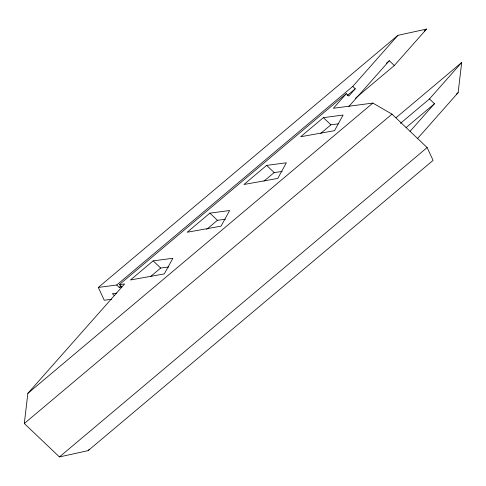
<?xml version="1.0" encoding="UTF-8"?>
<svg xmlns="http://www.w3.org/2000/svg" width="486" height="486" viewBox="0 0 486 486"><rect width="100%" height="100%" fill="white"/><g stroke="black" fill="none" stroke-linecap="round" stroke-linejoin="round"><path stroke-width="0.73" d="M116.707 285.009L352.757 86.399L355.266 88.786L348.814 96.076L346.305 93.689L333.408 108.275L372.865 103.068L391.989 114.137L427.127 147.562L433.099 160.368L88.106 450.644L59.438 456.937L24.3 423.513L27.872 393.344L124.598 283.97L119.337 284.662L121.846 287.05L119.216 287.396L116.707 285.009L98.294 287.439L104.265 300.245L111.573 299.279M417.504 138.589L458.128 92.656L461.7 62.487L396.078 117.697M352.757 86.399L397.894 35.357L426.562 29.063L394.322 65.519L355.43 98.245M348.918 106.416L389.304 60.744L394.322 65.519M88.106 450.644L89.108 449.514M400.434 123.365L429.46 98.944L461.7 62.487M410.044 131.348L434.478 103.718L429.46 98.944M98.294 287.439L397.894 35.357M119.337 284.662L346.305 93.689M119.216 287.396L120.959 285.932M347.144 95.614L355.266 88.786M424.242 31.019L426.562 29.063M386.4 63.186L389.304 60.744M153.151 260.879L130.455 279.979L164.286 273.904L172.876 258.279L153.151 260.879L160.678 268.041L168.715 266.978M209.891 213.135L187.195 232.235L221.033 226.16L229.623 210.535L209.891 213.135L217.424 220.298L225.461 219.235M266.638 165.392L243.936 184.492L277.773 178.417L286.363 162.792L266.638 165.392L274.165 172.554L282.202 171.491M323.378 117.648L300.682 136.748L334.514 130.673L343.104 115.048L323.378 117.648L330.905 124.811L338.213 123.845M150.466 276.637L160.678 268.041M206.641 229.368L217.424 220.298M263.953 181.15L274.165 172.554M320.693 133.407L330.905 124.811M27.872 393.344L372.865 103.068M24.3 423.513L391.989 114.137M406.035 127.654L434.478 103.718M456.384 94.12L458.128 92.656M59.438 456.937L427.127 147.562M116.786 293.155L112.4 293.732L114.404 295.646"/></g></svg>
